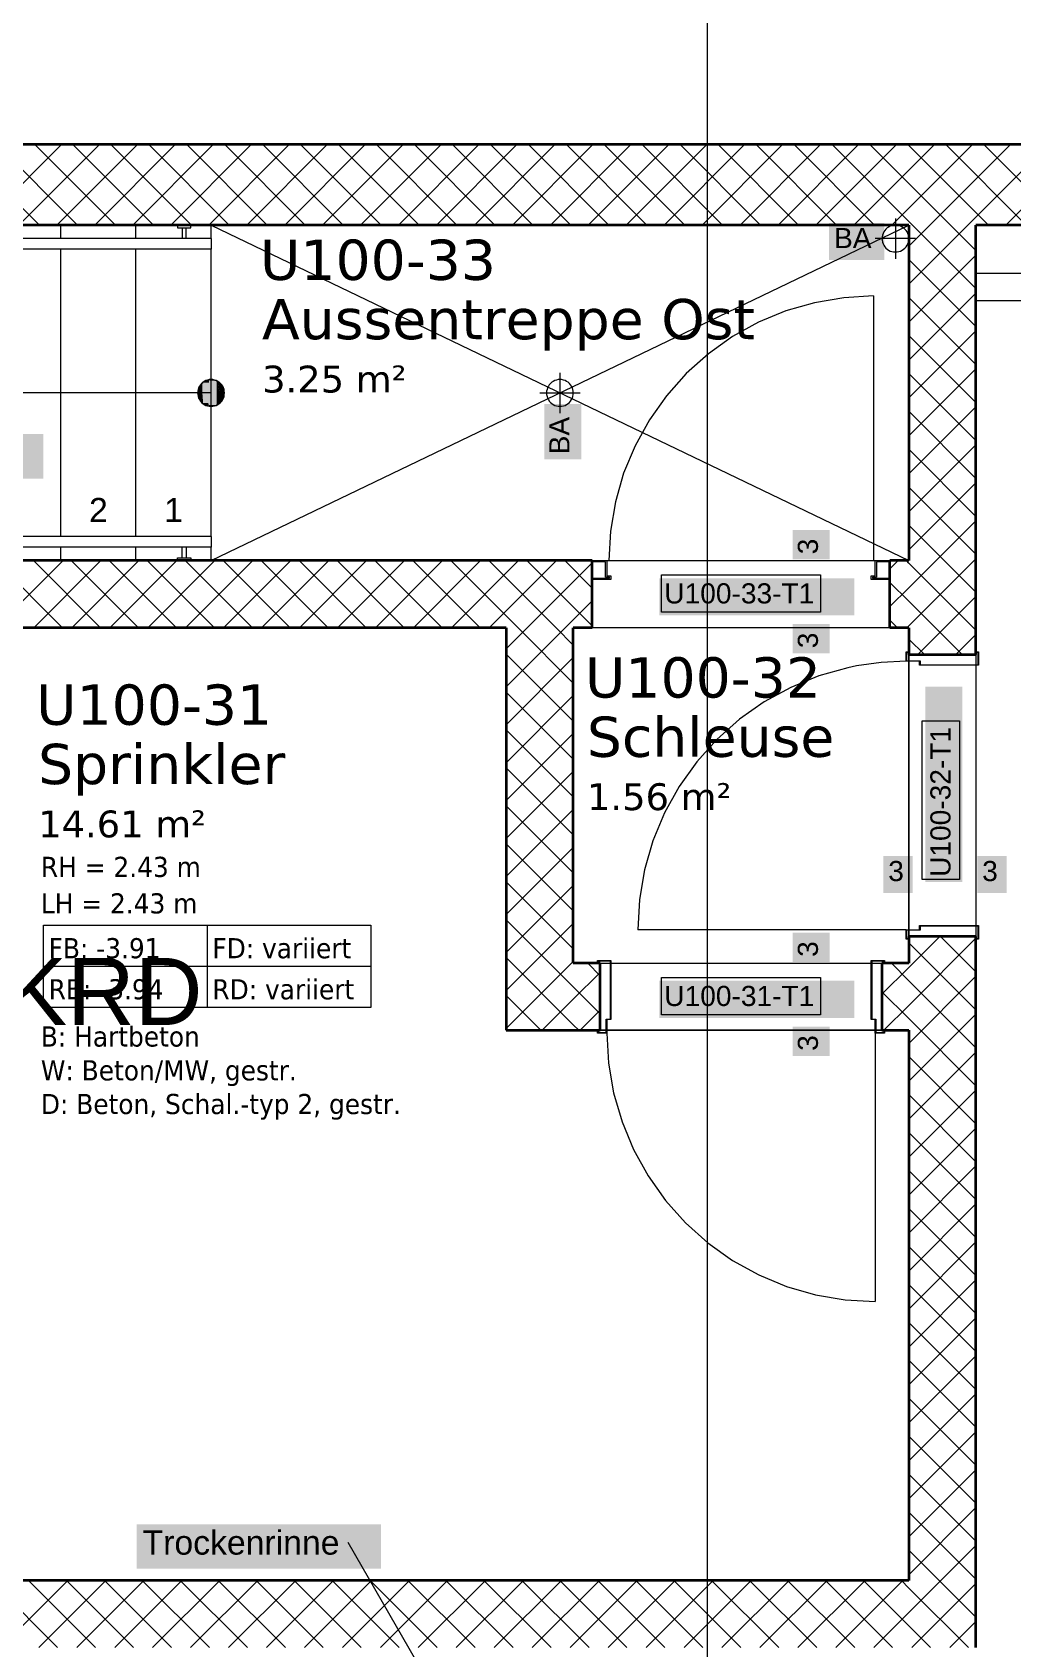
# Model space of a CAD drawing. Extents: x -1067 to 23308, y -6822 to 57810.
# Drawn here: x -655.4 to -582.4, y 338.4 to 458.7 of the extents above; entities that cross this region are included whole.
import ezdxf
from ezdxf.lldxf.tags import DXFTag

# ---------------------------------------------------------------- set-up
doc = ezdxf.new("R2010")
doc.units = 0
doc.layers.get('0').update_dxf_attribs({"lineweight": 13})
for name, color, linetype, lineweight in [('A-____-NOTE-TEXT', 7, 'Continuous', 9), ('A-AREA-____-IDEN', 7, 'Continuous', 5), ('A-DOOR-____-IDEN', 7, 'Continuous', 5), ('A-DOOR-____-OTLN', 7, 'Continuous', 9), ('A-DOOR-FRAM-MCUT', 7, 'Continuous', 9), ('A-DOOR-OPNG-OTLN', 7, 'Continuous', 9), ('A-FLOR-____-OTLN', 7, 'Continuous', 9), ('A-FLOR-HRAL-OTLN', 7, 'Continuous', 9), ('A-WALL-____-MCUT', 7, 'Continuous', 35), ('A-WALL-____-PATT', 7, 'Continuous', 35), ('I-WALL-____-OTLN', 7, 'Continuous', 9), ('S-GRID-____-OTLN', 7, 'Continuous', 5), ('S-STRS-____-IDEN', 7, 'Continuous', 9), ('S-STRS-____-OTLN', 7, 'Continuous', 9), ('Text', 7, 'Continuous', 5)]:
    doc.layers.add(name, color=color, linetype=linetype, lineweight=lineweight)
doc.layers.add('A-DETL-____-OTLN', color=5, linetype='Continuous', lineweight=9, true_color=0x0000ff)
doc.layers.add('EL01_WAN_Leitung_Potentialausgleich', color=1, linetype='fein_strichliert', lineweight=13, true_color=0xff0000)
doc.styles.get("Standard").update_dxf_attribs({"font": 'arial.ttf'})
tags = doc.linetypes.add('_Rasterlinie_', pattern=[0.375, 0.2, -0.05, 0.075, -0.05]).pattern_tags.tags
tags[10:11] = [DXFTag(74, 4), DXFTag(75, 0), DXFTag(340, '0'), DXFTag(46, 1.0), DXFTag(50, 0.0), DXFTag(44, 0.0), DXFTag(45, 0.0)]
tags[8:9] = [DXFTag(74, 4), DXFTag(75, 0), DXFTag(340, '0'), DXFTag(46, 1.0), DXFTag(50, 0.0), DXFTag(44, 0.0), DXFTag(45, 0.0)]
tags[6:7] = [DXFTag(74, 4), DXFTag(75, 0), DXFTag(340, '0'), DXFTag(46, 1.0), DXFTag(50, 0.0), DXFTag(44, 0.0), DXFTag(45, 0.0)]
tags[4:5] = [DXFTag(74, 4), DXFTag(75, 0), DXFTag(340, '0'), DXFTag(46, 1.0), DXFTag(50, 0.0), DXFTag(44, 0.0), DXFTag(45, 0.0)]
tags = doc.linetypes.add('_Verdeckte Linien_', pattern=[0.15, 0.1, -0.05]).pattern_tags.tags
tags[6:7] = [DXFTag(74, 4), DXFTag(75, 0), DXFTag(340, '0'), DXFTag(46, 1.0), DXFTag(50, 0.0), DXFTag(44, 0.0), DXFTag(45, 0.0)]
tags[4:5] = [DXFTag(74, 4), DXFTag(75, 0), DXFTag(340, '0'), DXFTag(46, 1.0), DXFTag(50, 0.0), DXFTag(44, 0.0), DXFTag(45, 0.0)]
tags = doc.linetypes.add('fein_strichliert', pattern=[4, 1, -2, 1]).pattern_tags.tags
tags[8:9] = [DXFTag(74, 4), DXFTag(75, 0), DXFTag(340, '0'), DXFTag(46, 0.0), DXFTag(50, 0.0), DXFTag(44, 0.0), DXFTag(45, 0.0)]
tags[6:7] = [DXFTag(74, 4), DXFTag(75, 0), DXFTag(340, '0'), DXFTag(46, 0.0), DXFTag(50, 0.0), DXFTag(44, 0.0), DXFTag(45, 0.0)]
tags[4:5] = [DXFTag(74, 4), DXFTag(75, 0), DXFTag(340, '0'), DXFTag(46, 0.0), DXFTag(50, 0.0), DXFTag(44, 0.0), DXFTag(45, 0.0)]
tags = doc.linetypes.add('Gestrichelt', pattern=[0.1, 0.05, -0.05]).pattern_tags.tags
tags[6:7] = [DXFTag(74, 4), DXFTag(75, 0), DXFTag(340, '0'), DXFTag(46, 1.0), DXFTag(50, 0.0), DXFTag(44, 0.0), DXFTag(45, 0.0)]
tags[4:5] = [DXFTag(74, 4), DXFTag(75, 0), DXFTag(340, '0'), DXFTag(46, 1.0), DXFTag(50, 0.0), DXFTag(44, 0.0), DXFTag(45, 0.0)]
tags = doc.linetypes.add('Grundrissdarstellung Sturz', pattern=[0.25, 0.15, -0.05, 0, -0.05]).pattern_tags.tags
tags[10:11] = [DXFTag(74, 4), DXFTag(75, 0), DXFTag(340, '0'), DXFTag(46, 1.0), DXFTag(50, 0.0), DXFTag(44, 0.0), DXFTag(45, 0.0)]
tags[8:9] = [DXFTag(74, 4), DXFTag(75, 0), DXFTag(340, '0'), DXFTag(46, 1.0), DXFTag(50, 0.0), DXFTag(44, 0.0), DXFTag(45, 0.0)]
tags[6:7] = [DXFTag(74, 4), DXFTag(75, 0), DXFTag(340, '0'), DXFTag(46, 1.0), DXFTag(50, 0.0), DXFTag(44, 0.0), DXFTag(45, 0.0)]
tags[4:5] = [DXFTag(74, 4), DXFTag(75, 0), DXFTag(340, '0'), DXFTag(46, 1.0), DXFTag(50, 0.0), DXFTag(44, 0.0), DXFTag(45, 0.0)]

# ---------------------------------------------------------------- blocks, each defined once
blk = doc.blocks.new('Referenz-A0UJ2E68XE', base_point=(-1062.18, -175.86))
at = {"layer": 'A-____-NOTE-TEXT', "color": 0, "linetype": 'Continuous', "lineweight": 5, "ltscale": 0.13}
for p, q in [((-591.6, 444.24), (-591.71, 444.17)), ((-591.48, 444.3), (-591.6, 444.24)), ((-591.36, 444.34), (-591.48, 444.3)), ((-591.23, 444.37), (-591.36, 444.34)), ((-591.1, 444.38), (-591.23, 444.37)), ((-591.1, 444.88), (-591.1, 441.88)), ((-590.97, 444.37), (-591.1, 444.38)), ((-590.84, 444.34), (-590.97, 444.37)), ((-590.71, 444.3), (-590.84, 444.34)), ((-590.6, 444.24), (-590.71, 444.3)), ((-590.49, 444.17), (-590.6, 444.24)), ((-589.6, 443.38), (-592.6, 443.38)), ((-592.09, 443.51), (-592.1, 443.38)), ((-592.1, 443.38), (-592.09, 443.25)), ((-592.06, 443.63), (-592.09, 443.51)), ((-592.09, 443.25), (-592.06, 443.12)), ((-592.02, 443.76), (-592.06, 443.63)), ((-592.06, 443.12), (-592.02, 442.99)), ((-591.96, 443.88), (-592.02, 443.76)), ((-592.02, 442.99), (-591.96, 442.88)), ((-591.89, 443.98), (-591.96, 443.88)), ((-591.8, 444.08), (-591.89, 443.98)), ((-591.71, 444.17), (-591.8, 444.08)), ((-590.39, 444.08), (-590.49, 444.17)), ((-590.3, 443.98), (-590.39, 444.08)), ((-590.23, 443.88), (-590.3, 443.98)), ((-590.17, 443.76), (-590.23, 443.88)), ((-590.23, 442.88), (-590.17, 442.99)), ((-590.13, 443.63), (-590.17, 443.76)), ((-590.17, 442.99), (-590.13, 443.12)), ((-590.11, 443.51), (-590.13, 443.63)), ((-590.13, 443.12), (-590.11, 443.25)), ((-590.1, 443.38), (-590.11, 443.51)), ((-590.11, 443.25), (-590.1, 443.38)), ((-591.96, 442.88), (-591.89, 442.77)), ((-591.89, 442.77), (-591.8, 442.67)), ((-591.8, 442.67), (-591.71, 442.58)), ((-591.71, 442.58), (-591.6, 442.51)), ((-591.6, 442.51), (-591.48, 442.45)), ((-591.48, 442.45), (-591.36, 442.41)), ((-591.36, 442.41), (-591.23, 442.38)), ((-591.23, 442.38), (-591.1, 442.38)), ((-591.1, 442.38), (-590.97, 442.38)), ((-590.97, 442.38), (-590.84, 442.41)), ((-590.84, 442.41), (-590.71, 442.45)), ((-590.71, 442.45), (-590.6, 442.51)), ((-590.6, 442.51), (-590.49, 442.58)), ((-590.49, 442.58), (-590.39, 442.67)), ((-590.39, 442.67), (-590.3, 442.77)), ((-590.3, 442.77), (-590.23, 442.88)), ((-616.1, 433.38), (-616.1, 430.38)), ((-617.02, 432.26), (-617.06, 432.13)), ((-616.96, 432.38), (-617.02, 432.26)), ((-616.89, 432.48), (-616.96, 432.38)), ((-616.8, 432.58), (-616.89, 432.48)), ((-616.71, 432.67), (-616.8, 432.58)), ((-616.6, 432.74), (-616.71, 432.67)), ((-616.48, 432.8), (-616.6, 432.74)), ((-616.36, 432.84), (-616.48, 432.8)), ((-616.23, 432.87), (-616.36, 432.84)), ((-616.1, 432.88), (-616.23, 432.87)), ((-615.97, 432.87), (-616.1, 432.88)), ((-615.84, 432.84), (-615.97, 432.87)), ((-615.71, 432.8), (-615.84, 432.84)), ((-615.6, 432.74), (-615.71, 432.8)), ((-615.49, 432.67), (-615.6, 432.74)), ((-615.39, 432.58), (-615.49, 432.67)), ((-615.3, 432.48), (-615.39, 432.58)), ((-615.23, 432.38), (-615.3, 432.48)), ((-615.17, 432.26), (-615.23, 432.38)), ((-615.13, 432.13), (-615.17, 432.26)), ((-617.6, 431.88), (-614.6, 431.88)), ((-617.09, 432.01), (-617.1, 431.88)), ((-617.1, 431.88), (-617.09, 431.75)), ((-617.06, 432.13), (-617.09, 432.01)), ((-617.09, 431.75), (-617.06, 431.62)), ((-617.06, 431.62), (-617.02, 431.49)), ((-617.02, 431.49), (-616.96, 431.38)), ((-616.96, 431.38), (-616.89, 431.27)), ((-616.89, 431.27), (-616.8, 431.17)), ((-616.8, 431.17), (-616.71, 431.08)), ((-616.71, 431.08), (-616.6, 431.01)), ((-616.6, 431.01), (-616.48, 430.95)), ((-616.48, 430.95), (-616.36, 430.91)), ((-615.84, 430.91), (-615.71, 430.95)), ((-615.71, 430.95), (-615.6, 431.01)), ((-615.6, 431.01), (-615.49, 431.08)), ((-615.49, 431.08), (-615.39, 431.17)), ((-615.39, 431.17), (-615.3, 431.27)), ((-615.3, 431.27), (-615.23, 431.38)), ((-615.23, 431.38), (-615.17, 431.49)), ((-615.17, 431.49), (-615.13, 431.62)), ((-615.11, 432.01), (-615.13, 432.13)), ((-615.13, 431.62), (-615.11, 431.75)), ((-615.1, 431.88), (-615.11, 432.01)), ((-615.11, 431.75), (-615.1, 431.88)), ((-616.36, 430.91), (-616.23, 430.88)), ((-616.23, 430.88), (-616.1, 430.88)), ((-616.1, 430.88), (-615.97, 430.88)), ((-615.97, 430.88), (-615.84, 430.91))]:
    blk.add_line(p, q, dxfattribs=at)
at = {"layer": 'A-____-NOTE-TEXT', "color": 7, "linetype": 'Continuous', "lineweight": 5, "ltscale": 0.13, "true_color": 0xffffff}
for points in [[(-596.05, 441.79), (-591.93, 441.79), (-596.05, 444.54)], [(-591.93, 441.79), (-596.05, 444.54), (-591.93, 444.54)], [(-617.27, 426.92), (-614.51, 426.92), (-617.27, 431.04)], [(-614.51, 426.92), (-617.27, 431.04), (-614.51, 431.04)], [(-598.75, 419.47), (-595.99, 419.47), (-598.75, 421.66)], [(-595.99, 419.47), (-598.75, 421.66), (-595.99, 421.66)], [(-598.75, 412.47), (-595.99, 412.47), (-598.75, 414.66)], [(-595.99, 412.47), (-598.75, 414.66), (-595.99, 414.66)], [(-592, 394.62), (-589.81, 394.62), (-592, 397.37)], [(-589.81, 394.62), (-592, 397.37), (-589.81, 397.37)], [(-585, 394.62), (-582.81, 394.62), (-585, 397.37)], [(-582.81, 394.62), (-585, 397.37), (-582.81, 397.37)], [(-598.75, 389.47), (-595.99, 389.47), (-598.75, 391.66)], [(-595.99, 389.47), (-598.75, 391.66), (-595.99, 391.66)], [(-598.75, 382.47), (-595.99, 382.47), (-598.75, 384.66)], [(-595.99, 382.47), (-598.75, 384.66), (-595.99, 384.66)]]:
    blk.add_solid(points, dxfattribs=at)
at = {"layer": 'A-AREA-____-IDEN', "color": 0, "linetype": 'Continuous', "ltscale": 0.13}
for p, q in [((-654.59, 392.21), (-630.19, 392.21)), ((-654.59, 386.09), (-654.59, 392.21)), ((-642.39, 392.21), (-642.39, 386.09)), ((-630.19, 392.21), (-630.19, 386.09)), ((-654.59, 389.15), (-630.19, 389.15)), ((-630.19, 386.09), (-654.59, 386.09))]:
    blk.add_line(p, q, dxfattribs=at)
at = {"layer": 'A-DETL-____-OTLN', "color": 0, "linetype": 'Gestrichelt', "ltscale": 0.13}
blk.add_line((-585.1, 438.76), (-247.3, 438.76), dxfattribs=at)
at = {"layer": 'A-DOOR-____-IDEN', "color": 0, "linetype": 'Continuous', "ltscale": 0.13}
for p, q in [((-608.52, 418.31), (-596.68, 418.31)), ((-608.52, 415.53), (-608.52, 418.31)), ((-596.68, 418.31), (-596.68, 415.53)), ((-596.68, 415.53), (-608.52, 415.53)), ((-589.1, 395.61), (-589.1, 407.45)), ((-589.1, 407.45), (-586.32, 407.45)), ((-586.32, 407.45), (-586.32, 395.61)), ((-586.32, 395.61), (-589.1, 395.61)), ((-608.52, 388.31), (-596.68, 388.31)), ((-608.52, 385.53), (-608.52, 388.31)), ((-596.68, 388.31), (-596.68, 385.53)), ((-596.68, 385.53), (-608.52, 385.53))]:
    blk.add_line(p, q, dxfattribs=at)
at = {"layer": 'A-DOOR-____-IDEN', "color": 7, "linetype": 'Continuous', "ltscale": 0.13, "true_color": 0xffffff}
for points in [[(-608.69, 415.31), (-594.15, 415.31), (-608.69, 418.07)], [(-594.15, 415.31), (-608.69, 418.07), (-594.15, 418.07)], [(-588.86, 395.44), (-586.1, 395.44), (-588.86, 409.98)], [(-586.1, 395.44), (-588.86, 409.98), (-586.1, 409.98)], [(-608.69, 385.31), (-594.15, 385.31), (-608.69, 388.07)], [(-594.15, 385.31), (-608.69, 388.07), (-594.15, 388.07)]]:
    blk.add_solid(points, dxfattribs=at)
at = {"layer": 'A-DOOR-____-OTLN', "color": 0, "linetype": 'Grundrissdarstellung Sturz', "ltscale": 0.13}
for p, q in [((-590.1, 412.38), (-590.1, 394.73)), ((-585.1, 412.38), (-585.1, 394.73)), ((-590.1, 394.73), (-590.1, 392.63)), ((-585.1, 394.73), (-585.1, 392.63)), ((-590.1, 392.63), (-590.1, 391.38)), ((-585.1, 392.63), (-585.1, 391.38)), ((-613.1, 389.38), (-596.1, 389.38)), ((-596.1, 389.38), (-594, 389.38)), ((-594, 389.38), (-592.1, 389.38)), ((-613.1, 384.38), (-596.1, 384.38)), ((-596.1, 384.38), (-594, 384.38)), ((-594, 384.38), (-592.1, 384.38))]:
    blk.add_line(p, q, dxfattribs=at)
at = {"layer": 'A-DOOR-FRAM-MCUT', "color": 0, "linetype": 'Continuous', "ltscale": 0.13}
for p, q in [((-613.7, 419.38), (-612.6, 419.38)), ((-612.7, 419.28), (-613.7, 419.28)), ((-612.7, 418.14), (-612.7, 419.28)), ((-612.6, 419.38), (-612.6, 418.24)), ((-592.6, 419.38), (-591.5, 419.38)), ((-592.6, 418.24), (-592.6, 419.38)), ((-592.5, 419.28), (-592.5, 418.14)), ((-591.5, 419.28), (-592.5, 419.28)), ((-613.7, 418.08), (-612.4, 418.08)), ((-612.3, 417.98), (-613.7, 417.98)), ((-612.4, 418.14), (-612.7, 418.14)), ((-612.6, 418.24), (-612.3, 418.24)), ((-612.4, 418.08), (-612.4, 418.14)), ((-612.3, 418.24), (-612.3, 417.98)), ((-592.9, 418.24), (-592.6, 418.24)), ((-592.9, 417.98), (-592.9, 418.24)), ((-591.5, 417.98), (-592.9, 417.98)), ((-592.8, 418.14), (-592.8, 418.08)), ((-592.5, 418.14), (-592.8, 418.14)), ((-592.8, 418.08), (-591.5, 418.08)), ((-590.3, 412.58), (-590.1, 412.58)), ((-590.3, 411.88), (-590.3, 412.58)), ((-589.3, 411.88), (-590.3, 411.88)), ((-590.26, 412.54), (-590.26, 411.92)), ((-590.1, 412.54), (-590.26, 412.54)), ((-590.26, 411.92), (-589.26, 411.92)), ((-589.3, 411.58), (-589.3, 411.88)), ((-589.26, 411.92), (-589.26, 411.62)), ((-585.1, 412.58), (-584.9, 412.58)), ((-584.94, 412.54), (-585.1, 412.54)), ((-584.94, 411.62), (-584.94, 412.54)), ((-584.9, 412.58), (-584.9, 411.58)), ((-584.9, 411.58), (-589.3, 411.58)), ((-589.26, 411.62), (-584.94, 411.62)), ((-590.3, 391.88), (-589.3, 391.88)), ((-590.3, 391.18), (-590.3, 391.88)), ((-590.26, 391.84), (-590.26, 391.22)), ((-589.26, 391.84), (-590.26, 391.84)), ((-590.26, 391.22), (-590.1, 391.22)), ((-589.3, 392.18), (-584.9, 392.18)), ((-589.3, 391.88), (-589.3, 392.18)), ((-589.26, 392.14), (-589.26, 391.84)), ((-584.94, 392.14), (-589.26, 392.14)), ((-585.1, 391.22), (-584.94, 391.22)), ((-584.94, 391.22), (-584.94, 392.14)), ((-584.9, 392.18), (-584.9, 391.18)), ((-590.1, 391.18), (-590.3, 391.18)), ((-584.9, 391.18), (-585.1, 391.18)), ((-613.3, 389.58), (-612.3, 389.58)), ((-613.3, 389.38), (-613.3, 389.58)), ((-613.26, 389.54), (-613.26, 389.38)), ((-612.34, 389.54), (-613.26, 389.54)), ((-612.34, 385.22), (-612.34, 389.54)), ((-612.3, 389.58), (-612.3, 385.18)), ((-592.9, 389.58), (-591.9, 389.58)), ((-592.9, 385.18), (-592.9, 389.58)), ((-592.86, 389.54), (-592.86, 385.22)), ((-591.94, 389.54), (-592.86, 389.54)), ((-591.94, 389.38), (-591.94, 389.54)), ((-591.9, 389.58), (-591.9, 389.38)), ((-612.64, 385.22), (-612.34, 385.22)), ((-612.64, 384.22), (-612.64, 385.22)), ((-592.86, 385.22), (-592.56, 385.22)), ((-592.56, 385.22), (-592.56, 384.22)), ((-613.3, 384.18), (-613.3, 384.38)), ((-612.6, 384.18), (-613.3, 384.18)), ((-613.26, 384.38), (-613.26, 384.22)), ((-613.26, 384.22), (-612.64, 384.22)), ((-612.6, 385.18), (-612.6, 384.18)), ((-612.3, 385.18), (-612.6, 385.18)), ((-592.6, 385.18), (-592.9, 385.18)), ((-592.6, 384.18), (-592.6, 385.18)), ((-591.9, 384.18), (-592.6, 384.18)), ((-592.56, 384.22), (-591.94, 384.22)), ((-591.94, 384.22), (-591.94, 384.38)), ((-591.9, 384.38), (-591.9, 384.18))]:
    blk.add_line(p, q, dxfattribs=at)
at = {"layer": 'A-DOOR-OPNG-OTLN', "color": 0, "linetype": 'Continuous', "ltscale": 0.13}
for p, q in [((-597.13, 438.6), (-599.25, 437.99)), ((-594.94, 438.97), (-597.13, 438.6)), ((-592.74, 439.1), (-594.94, 438.97)), ((-592.74, 439.1), (-592.74, 419.38)), ((-601.29, 437.14), (-603.23, 436.07)), ((-599.25, 437.99), (-601.29, 437.14)), ((-603.23, 436.07), (-605.03, 434.79)), ((-605.03, 434.79), (-606.68, 433.32)), ((-606.68, 433.32), (-608.15, 431.67)), ((-608.15, 431.67), (-609.43, 429.87)), ((-609.43, 429.87), (-610.5, 427.93)), ((-610.5, 427.93), (-611.35, 425.89)), ((-611.35, 425.89), (-611.96, 423.76)), ((-611.96, 423.76), (-612.33, 421.58)), ((-612.33, 421.58), (-612.46, 419.38)), ((-592.16, 411.79), (-594, 411.53)), ((-590.3, 411.88), (-592.16, 411.79)), ((-596.81, 410.79), (-598.9, 409.93)), ((-594.64, 411.4), (-596.81, 410.79)), ((-594.32, 411.47), (-594.64, 411.4)), ((-594, 411.53), (-594.32, 411.47)), ((-598.9, 409.93), (-600.87, 408.85)), ((-600.87, 408.85), (-602.71, 407.56)), ((-602.71, 407.56), (-604.4, 406.06)), ((-604.4, 406.06), (-605.9, 404.39)), ((-605.9, 404.39), (-607.21, 402.55)), ((-607.21, 402.55), (-608.3, 400.58)), ((-608.3, 400.58), (-609.17, 398.51)), ((-609.17, 398.51), (-609.79, 396.34)), ((-609.79, 396.34), (-610.17, 394.12)), ((-610.17, 394.12), (-610.3, 391.88)), ((-595.5, 391.88), (-610.3, 391.88)), ((-594, 391.88), (-595.5, 391.88)), ((-590.3, 391.88), (-594, 391.88)), ((-612.6, 384.18), (-612.47, 381.94)), ((-592.6, 384.18), (-592.6, 364.18)), ((-612.47, 381.94), (-612.1, 379.73)), ((-612.1, 379.73), (-611.47, 377.57)), ((-611.47, 377.57), (-610.62, 375.5)), ((-610.62, 375.5), (-609.53, 373.54)), ((-609.53, 373.54), (-608.23, 371.71)), ((-608.23, 371.71), (-606.74, 370.03)), ((-606.74, 370.03), (-605.07, 368.54)), ((-605.07, 368.54), (-603.24, 367.24)), ((-603.24, 367.24), (-601.27, 366.16)), ((-601.27, 366.16), (-599.2, 365.3)), ((-599.2, 365.3), (-597.05, 364.68)), ((-597.05, 364.68), (-594.84, 364.3)), ((-594.84, 364.3), (-592.6, 364.18))]:
    blk.add_line(p, q, dxfattribs=at)
at = {"layer": 'A-FLOR-____-OTLN', "color": 0, "linetype": 'Continuous', "ltscale": 0.13}
for p, q in [((-642.1, 419.38), (-590.1, 444.38)), ((-642.1, 444.38), (-590.1, 419.38)), ((-246.7, 444.36), (-585.1, 444.36)), ((-247.3, 440.78), (-585.1, 440.78))]:
    blk.add_line(p, q, dxfattribs=at)
at = {"layer": 'A-FLOR-HRAL-OTLN', "color": 0, "linetype": 'Continuous', "ltscale": 0.13}
for p, q in [((-644.6, 444.38), (-644.6, 444.18)), ((-643.6, 444.18), (-643.6, 444.38)), ((-642.1, 443.38), (-695.58, 443.38)), ((-644.6, 444.18), (-644.1, 444.18)), ((-644.25, 444.18), (-644.25, 443.38)), ((-644.1, 444.18), (-643.6, 444.18)), ((-643.95, 443.38), (-643.95, 444.18)), ((-642.1, 443.38), (-642.1, 442.58)), ((-642.1, 442.58), (-695.36, 442.58)), ((-642.1, 421.18), (-689.63, 421.18)), ((-642.1, 420.38), (-689.42, 420.38)), ((-644.25, 419.58), (-644.25, 420.38)), ((-643.95, 420.38), (-643.95, 419.58)), ((-642.1, 421.18), (-642.1, 420.38)), ((-644.6, 419.38), (-644.6, 419.58)), ((-644.6, 419.58), (-644.1, 419.58)), ((-644.1, 419.58), (-643.6, 419.58)), ((-643.6, 419.58), (-643.6, 419.38))]:
    blk.add_line(p, q, dxfattribs=at)
at = {"layer": 'A-WALL-____-MCUT', "color": 0, "linetype": 'Continuous', "ltscale": 0.35}
for p, q in [((178.3, 450.38), (-831.25, 450.38)), ((-590.1, 444.38), (-674.79, 444.38)), ((-590.1, 444.38), (-590.1, 419.38)), ((-585.1, 412.38), (-585.1, 444.38)), ((-246.7, 444.38), (-585.1, 444.38)), ((-613.7, 419.38), (-674.79, 419.38)), ((-613.7, 414.38), (-613.7, 419.38)), ((-590.1, 419.38), (-591.5, 419.38)), ((-591.5, 414.38), (-591.5, 419.38)), ((-620.1, 414.38), (-685.1, 414.38)), ((-620.1, 414.38), (-620.1, 384.38)), ((-615.1, 389.38), (-615.1, 414.38)), ((-613.7, 414.38), (-615.1, 414.38)), ((-590.1, 414.38), (-591.5, 414.38)), ((-590.1, 414.38), (-590.1, 412.38)), ((-590.1, 412.38), (-585.1, 412.38)), ((-585.1, 391.38), (-590.1, 391.38)), ((-590.1, 391.38), (-590.1, 389.38)), ((-585.1, 338.38), (-585.1, 391.38)), ((-613.1, 389.38), (-615.1, 389.38)), ((-613.1, 384.38), (-613.1, 389.38)), ((-590.1, 389.38), (-592.1, 389.38)), ((-592.1, 389.38), (-592.1, 384.38)), ((-620.1, 384.38), (-613.1, 384.38)), ((-592.1, 384.38), (-590.1, 384.38)), ((-590.1, 384.38), (-590.1, 343.38)), ((-590.1, 343.38), (-685.1, 343.38))]:
    blk.add_line(p, q, dxfattribs=at)
at = {"layer": 'A-WALL-____-PATT', "color": 0, "linetype": 'Continuous', "lineweight": 9, "ltscale": 0.13}
for p, q in [((-654.88, 444.38), (-660.88, 450.38)), ((-659.24, 444.38), (-653.24, 450.38)), ((-652.05, 444.38), (-658.05, 450.38)), ((-656.41, 444.38), (-650.41, 450.38)), ((-649.22, 444.38), (-655.22, 450.38)), ((-653.58, 444.38), (-647.58, 450.38)), ((-646.39, 444.38), (-652.39, 450.38)), ((-650.76, 444.38), (-644.76, 450.38)), ((-643.56, 444.38), (-649.56, 450.38)), ((-647.93, 444.38), (-641.93, 450.38)), ((-640.74, 444.38), (-646.74, 450.38)), ((-645.1, 444.38), (-639.1, 450.38)), ((-637.91, 444.38), (-643.91, 450.38)), ((-642.27, 444.38), (-636.27, 450.38)), ((-635.08, 444.38), (-641.08, 450.38)), ((-639.44, 444.38), (-633.44, 450.38)), ((-632.25, 444.38), (-638.25, 450.38)), ((-636.61, 444.38), (-630.61, 450.38)), ((-629.42, 444.38), (-635.42, 450.38)), ((-633.79, 444.38), (-627.79, 450.38)), ((-626.59, 444.38), (-632.59, 450.38)), ((-630.96, 444.38), (-624.96, 450.38)), ((-623.77, 444.38), (-629.77, 450.38)), ((-628.13, 444.38), (-622.13, 450.38)), ((-620.94, 444.38), (-626.94, 450.38)), ((-625.3, 444.38), (-619.3, 450.38)), ((-618.11, 444.38), (-624.11, 450.38)), ((-622.47, 444.38), (-616.47, 450.38)), ((-615.28, 444.38), (-621.28, 450.38)), ((-619.64, 444.38), (-613.64, 450.38)), ((-612.45, 444.38), (-618.45, 450.38)), ((-616.81, 444.38), (-610.81, 450.38)), ((-609.62, 444.38), (-615.62, 450.38)), ((-613.99, 444.38), (-607.99, 450.38)), ((-606.8, 444.38), (-612.8, 450.38)), ((-611.16, 444.38), (-605.16, 450.38)), ((-603.97, 444.38), (-609.97, 450.38)), ((-608.33, 444.38), (-602.33, 450.38)), ((-601.14, 444.38), (-607.14, 450.38)), ((-605.5, 444.38), (-599.5, 450.38)), ((-598.31, 444.38), (-604.31, 450.38)), ((-602.67, 444.38), (-596.67, 450.38)), ((-595.48, 444.38), (-601.48, 450.38)), ((-599.84, 444.38), (-593.84, 450.38)), ((-592.65, 444.38), (-598.65, 450.38)), ((-597.02, 444.38), (-591.02, 450.38)), ((-589.82, 444.38), (-595.82, 450.38)), ((-594.19, 444.38), (-588.19, 450.38)), ((-587, 444.38), (-593, 450.38)), ((-591.36, 444.38), (-585.36, 450.38)), ((-584.17, 444.38), (-590.17, 450.38)), ((-588.53, 444.38), (-582.53, 450.38)), ((-581.34, 444.38), (-587.34, 450.38)), ((-585.7, 444.38), (-579.7, 450.38)), ((-578.51, 444.38), (-584.51, 450.38)), ((-582.87, 444.38), (-576.87, 450.38)), ((-590.1, 442.81), (-588.53, 444.38)), ((-590.1, 439.98), (-585.7, 444.38)), ((-585.1, 439.65), (-589.82, 444.38)), ((-585.1, 442.48), (-587, 444.38)), ((-590.1, 437.15), (-585.1, 442.15)), ((-585.1, 436.82), (-590.1, 441.82)), ((-590.1, 434.32), (-585.1, 439.32)), ((-585.1, 433.99), (-590.1, 438.99)), ((-590.1, 431.5), (-585.1, 436.5)), ((-585.1, 431.16), (-590.1, 436.16)), ((-590.1, 428.67), (-585.1, 433.67)), ((-585.1, 428.33), (-590.1, 433.33)), ((-590.1, 425.84), (-585.1, 430.84)), ((-585.1, 425.51), (-590.1, 430.51)), ((-590.1, 423.01), (-585.1, 428.01)), ((-585.1, 422.68), (-590.1, 427.68)), ((-590.1, 420.18), (-585.1, 425.18)), ((-585.1, 419.85), (-590.1, 424.85)), ((-590.1, 417.35), (-585.1, 422.35)), ((-585.1, 417.02), (-590.1, 422.02)), ((-653.16, 414.38), (-658.16, 419.38)), ((-658.13, 414.38), (-653.13, 419.38)), ((-650.33, 414.38), (-655.33, 419.38)), ((-655.3, 414.38), (-650.3, 419.38)), ((-647.51, 414.38), (-652.51, 419.38)), ((-652.47, 414.38), (-647.47, 419.38)), ((-644.68, 414.38), (-649.68, 419.38)), ((-649.64, 414.38), (-644.64, 419.38)), ((-641.85, 414.38), (-646.85, 419.38)), ((-646.81, 414.38), (-641.81, 419.38)), ((-639.02, 414.38), (-644.02, 419.38)), ((-643.99, 414.38), (-638.99, 419.38)), ((-636.19, 414.38), (-641.19, 419.38)), ((-641.16, 414.38), (-636.16, 419.38)), ((-633.36, 414.38), (-638.36, 419.38)), ((-638.33, 414.38), (-633.33, 419.38)), ((-630.54, 414.38), (-635.54, 419.38)), ((-635.5, 414.38), (-630.5, 419.38)), ((-627.71, 414.38), (-632.71, 419.38)), ((-632.67, 414.38), (-627.67, 419.38)), ((-624.88, 414.38), (-629.88, 419.38)), ((-629.84, 414.38), (-624.84, 419.38)), ((-622.05, 414.38), (-627.05, 419.38)), ((-627.02, 414.38), (-622.02, 419.38)), ((-619.22, 414.38), (-624.22, 419.38)), ((-624.19, 414.38), (-619.19, 419.38)), ((-616.39, 414.38), (-621.39, 419.38)), ((-621.36, 414.38), (-616.36, 419.38)), ((-613.7, 414.51), (-618.56, 419.38)), ((-618.53, 414.38), (-613.7, 419.21)), ((-613.7, 417.34), (-615.74, 419.38)), ((-591.5, 418.78), (-590.9, 419.38)), ((-590.1, 419.19), (-590.28, 419.38)), ((-590.1, 414.52), (-585.1, 419.52)), ((-585.1, 414.19), (-590.1, 419.19)), ((-590.1, 416.36), (-591.5, 417.76)), ((-591.5, 415.95), (-590.1, 417.35)), ((-589.42, 412.38), (-585.1, 416.7)), ((-615.7, 414.38), (-613.7, 416.38)), ((-586.11, 412.38), (-590.1, 416.36)), ((-620.1, 412.81), (-618.53, 414.38)), ((-620.1, 409.98), (-615.7, 414.38)), ((-615.1, 410.25), (-619.22, 414.38)), ((-615.1, 413.08), (-616.39, 414.38)), ((-590.94, 414.38), (-591.5, 414.94)), ((-590.25, 414.38), (-590.1, 414.52)), ((-588.94, 412.38), (-590.1, 413.54)), ((-586.59, 412.38), (-585.1, 413.87)), ((-615.1, 407.42), (-620.1, 412.42)), ((-620.1, 407.15), (-615.1, 412.15)), ((-615.1, 404.59), (-620.1, 409.59)), ((-620.1, 404.32), (-615.1, 409.32)), ((-615.1, 401.77), (-620.1, 406.77)), ((-620.1, 401.5), (-615.1, 406.5)), ((-615.1, 398.94), (-620.1, 403.94)), ((-620.1, 398.67), (-615.1, 403.67)), ((-615.1, 396.11), (-620.1, 401.11)), ((-620.1, 395.84), (-615.1, 400.84)), ((-615.1, 393.28), (-620.1, 398.28)), ((-620.1, 393.01), (-615.1, 398.01)), ((-615.1, 390.45), (-620.1, 395.45)), ((-620.1, 390.18), (-615.1, 395.18)), ((-615.1, 387.62), (-620.1, 392.62)), ((-620.1, 387.35), (-615.1, 392.35)), ((-590.1, 389.07), (-587.79, 391.38)), ((-590.1, 386.24), (-585.1, 391.24)), ((-585.1, 388.74), (-587.74, 391.38)), ((-585.1, 385.91), (-590.1, 390.91)), ((-615.1, 384.8), (-620.1, 389.8)), ((-620.1, 384.52), (-615.1, 389.52)), ((-613.1, 388.45), (-614.02, 389.38)), ((-592.1, 387.07), (-590.1, 389.07)), ((-590.1, 388.08), (-591.39, 389.38)), ((-615.1, 386.7), (-613.1, 388.7)), ((-613.1, 385.62), (-615.1, 387.62)), ((-590.1, 383.41), (-585.1, 388.41)), ((-585.1, 383.08), (-590.1, 388.08)), ((-617.51, 384.38), (-620.1, 386.97)), ((-617.42, 384.38), (-615.1, 386.7)), ((-590.1, 385.25), (-592.1, 387.25)), ((-614.59, 384.38), (-613.1, 385.87)), ((-591.96, 384.38), (-590.1, 386.24)), ((-590.1, 380.58), (-585.1, 385.58)), ((-585.1, 380.25), (-590.1, 385.25)), ((-614.68, 384.38), (-615.1, 384.8)), ((-592.05, 384.38), (-592.1, 384.42)), ((-590.1, 377.76), (-585.1, 382.76)), ((-585.1, 377.42), (-590.1, 382.42)), ((-590.1, 374.93), (-585.1, 379.93)), ((-585.1, 374.59), (-590.1, 379.59)), ((-590.1, 372.1), (-585.1, 377.1)), ((-585.1, 371.77), (-590.1, 376.77)), ((-590.1, 369.27), (-585.1, 374.27)), ((-585.1, 368.94), (-590.1, 373.94)), ((-590.1, 366.44), (-585.1, 371.44)), ((-585.1, 366.11), (-590.1, 371.11)), ((-590.1, 363.61), (-585.1, 368.61)), ((-585.1, 363.28), (-590.1, 368.28)), ((-590.1, 360.78), (-585.1, 365.78)), ((-585.1, 360.45), (-590.1, 365.45)), ((-590.1, 357.96), (-585.1, 362.96)), ((-585.1, 357.62), (-590.1, 362.62)), ((-590.1, 355.13), (-585.1, 360.13)), ((-585.1, 354.8), (-590.1, 359.8)), ((-590.1, 352.3), (-585.1, 357.3)), ((-585.1, 351.97), (-590.1, 356.97)), ((-590.1, 349.47), (-585.1, 354.47)), ((-585.1, 349.14), (-590.1, 354.14)), ((-590.1, 346.64), (-585.1, 351.64)), ((-585.1, 346.31), (-590.1, 351.31)), ((-590.1, 343.81), (-585.1, 348.81)), ((-585.1, 343.48), (-590.1, 348.48)), ((-590.1, 340.99), (-585.1, 345.99)), ((-585.1, 340.65), (-590.1, 345.65)), ((-653.53, 338.38), (-658.53, 343.38)), ((-657.76, 338.38), (-652.76, 343.38)), ((-650.7, 338.38), (-655.7, 343.38)), ((-654.93, 338.38), (-649.93, 343.38)), ((-647.87, 338.38), (-652.87, 343.38)), ((-652.1, 338.38), (-647.1, 343.38)), ((-645.05, 338.38), (-650.05, 343.38)), ((-649.28, 338.38), (-644.28, 343.38)), ((-642.22, 338.38), (-647.22, 343.38)), ((-646.45, 338.38), (-641.45, 343.38)), ((-639.39, 338.38), (-644.39, 343.38)), ((-643.62, 338.38), (-638.62, 343.38)), ((-636.56, 338.38), (-641.56, 343.38)), ((-640.79, 338.38), (-635.79, 343.38)), ((-633.73, 338.38), (-638.73, 343.38)), ((-637.96, 338.38), (-632.96, 343.38)), ((-630.9, 338.38), (-635.9, 343.38)), ((-635.13, 338.38), (-630.13, 343.38)), ((-628.07, 338.38), (-633.07, 343.38)), ((-632.3, 338.38), (-627.3, 343.38)), ((-625.25, 338.38), (-630.25, 343.38)), ((-629.48, 338.38), (-624.48, 343.38)), ((-622.42, 338.38), (-627.42, 343.38)), ((-626.65, 338.38), (-621.65, 343.38)), ((-619.59, 338.38), (-624.59, 343.38)), ((-623.82, 338.38), (-618.82, 343.38)), ((-616.76, 338.38), (-621.76, 343.38)), ((-620.99, 338.38), (-615.99, 343.38)), ((-613.93, 338.38), (-618.93, 343.38)), ((-618.16, 338.38), (-613.16, 343.38)), ((-611.1, 338.38), (-616.1, 343.38)), ((-615.33, 338.38), (-610.33, 343.38)), ((-608.28, 338.38), (-613.28, 343.38)), ((-612.51, 338.38), (-607.51, 343.38)), ((-605.45, 338.38), (-610.45, 343.38)), ((-609.68, 338.38), (-604.68, 343.38)), ((-602.62, 338.38), (-607.62, 343.38)), ((-606.85, 338.38), (-601.85, 343.38)), ((-599.79, 338.38), (-604.79, 343.38)), ((-604.02, 338.38), (-599.02, 343.38)), ((-596.96, 338.38), (-601.96, 343.38)), ((-601.19, 338.38), (-596.19, 343.38)), ((-594.13, 338.38), (-599.13, 343.38)), ((-598.36, 338.38), (-593.36, 343.38)), ((-591.31, 338.38), (-596.31, 343.38)), ((-595.54, 338.38), (-590.54, 343.38)), ((-590.1, 340), (-593.48, 343.38)), ((-590.1, 342.82), (-590.65, 343.38)), ((-589.88, 338.38), (-585.1, 343.16)), ((-585.65, 338.38), (-590.1, 342.82)), ((-592.71, 338.38), (-590.1, 340.99)), ((-588.48, 338.38), (-590.1, 340)), ((-587.05, 338.38), (-585.1, 340.33))]:
    blk.add_line(p, q, dxfattribs=at)
at = {"layer": 'I-WALL-____-OTLN', "color": 0, "linetype": 'Continuous', "ltscale": 0.13}
for p, q in [((-612.6, 419.38), (-592.6, 419.38)), ((-591.5, 414.38), (-613.7, 414.38)), ((-590.1, 411.92), (-590.1, 412.38)), ((-590.1, 391.88), (-590.1, 411.88)), ((-585.1, 412.38), (-585.1, 411.62)), ((-585.1, 411.58), (-585.1, 392.17)), ((-590.1, 391.38), (-590.1, 391.84)), ((-585.1, 392.14), (-585.1, 391.38)), ((-613.1, 389.38), (-612.34, 389.38)), ((-612.3, 389.38), (-592.9, 389.38)), ((-592.86, 389.38), (-592.1, 389.38)), ((-612.64, 384.38), (-613.1, 384.38)), ((-592.6, 384.38), (-612.6, 384.38)), ((-592.1, 384.38), (-592.56, 384.38))]:
    blk.add_line(p, q, dxfattribs=at)
at = {"layer": 'S-GRID-____-OTLN', "color": 0, "linetype": '_Rasterlinie_', "ltscale": 0.13}
blk.add_line((-605.1, -172.39), (-605.1, 546.38), dxfattribs=at)
at = {"layer": 'S-STRS-____-IDEN', "color": 7, "linetype": 'Continuous', "lineweight": 5, "ltscale": 0.13, "true_color": 0xffffff}
for points in [[(-674.99, 425.5), (-654.59, 425.5), (-674.99, 428.81)], [(-654.59, 425.5), (-674.99, 428.81), (-654.59, 428.81)], [(-674.99, 428.81), (-654.59, 428.81), (-674.99, 428.81)]]:
    blk.add_solid(points, dxfattribs=at)
at = {"layer": 'S-STRS-____-OTLN', "color": 0, "linetype": '_Verdeckte Linien_', "ltscale": 0.13}
for p, q in [((-653.3, 443.38), (-653.3, 444.38)), ((-647.7, 443.38), (-647.7, 444.38)), ((-642.1, 443.38), (-642.1, 444.38)), ((-653.3, 421.18), (-653.3, 442.58)), ((-647.7, 421.18), (-647.7, 442.58)), ((-642.1, 421.18), (-642.1, 442.58)), ((-653.3, 419.38), (-653.3, 420.38)), ((-647.7, 419.38), (-647.7, 420.38)), ((-642.1, 419.38), (-642.1, 420.38))]:
    blk.add_line(p, q, dxfattribs=at)
at = {"layer": 'S-STRS-____-OTLN', "color": 0, "linetype": 'Continuous', "ltscale": 0.13}
for p, q in [((-653.3, 443.38), (-653.3, 444.38)), ((-647.7, 443.38), (-647.7, 444.38)), ((-642.1, 443.38), (-642.1, 444.38)), ((-653.3, 421.18), (-653.3, 442.58)), ((-647.7, 421.18), (-647.7, 442.58)), ((-642.1, 421.18), (-642.1, 442.58)), ((-642.75, 432.63), (-643.06, 432.16)), ((-643.02, 432.26), (-643.06, 432.13)), ((-643.06, 432.16), (-643.06, 431.59)), ((-642.96, 432.38), (-643.02, 432.26)), ((-642.89, 432.48), (-642.96, 432.38)), ((-642.8, 432.58), (-642.89, 432.48)), ((-642.71, 432.67), (-642.8, 432.58)), ((-642.24, 432.87), (-642.75, 432.63)), ((-642.6, 432.74), (-642.71, 432.67)), ((-642.48, 432.8), (-642.6, 432.74)), ((-642.36, 432.84), (-642.48, 432.8)), ((-642.23, 432.87), (-642.36, 432.84)), ((-641.68, 432.79), (-642.24, 432.87)), ((-642.1, 432.88), (-642.23, 432.87)), ((-641.97, 432.87), (-642.1, 432.88)), ((-641.84, 432.84), (-641.97, 432.87)), ((-641.71, 432.8), (-641.84, 432.84)), ((-641.6, 432.74), (-641.71, 432.8)), ((-641.26, 432.42), (-641.68, 432.79)), ((-641.49, 432.67), (-641.6, 432.74)), ((-641.39, 432.58), (-641.49, 432.67)), ((-641.3, 432.48), (-641.39, 432.58)), ((-641.23, 432.38), (-641.3, 432.48)), ((-641.1, 431.88), (-641.26, 432.42)), ((-641.17, 432.26), (-641.23, 432.38)), ((-641.13, 432.13), (-641.17, 432.26)), ((-653.3, 431.88), (-658.9, 431.88)), ((-647.7, 431.88), (-653.3, 431.88)), ((-642.1, 431.88), (-647.7, 431.88)), ((-643.09, 432.01), (-643.1, 431.88)), ((-643.1, 431.88), (-643.09, 431.75)), ((-643.06, 432.13), (-643.09, 432.01)), ((-643.09, 431.75), (-643.06, 431.62)), ((-643.06, 431.62), (-643.02, 431.49)), ((-643.06, 431.59), (-642.75, 431.12)), ((-643.02, 431.49), (-642.96, 431.38)), ((-642.96, 431.38), (-642.89, 431.27)), ((-642.89, 431.27), (-642.8, 431.17)), ((-642.8, 431.17), (-642.71, 431.08)), ((-642.75, 431.12), (-642.24, 430.89)), ((-642.71, 431.08), (-642.6, 431.01)), ((-642.6, 431.01), (-642.48, 430.95)), ((-642.48, 430.95), (-642.36, 430.91)), ((-642.24, 430.89), (-641.68, 430.97)), ((-641.84, 430.91), (-641.71, 430.95)), ((-641.71, 430.95), (-641.6, 431.01)), ((-641.68, 430.97), (-641.26, 431.34)), ((-641.6, 431.01), (-641.49, 431.08)), ((-641.49, 431.08), (-641.39, 431.17)), ((-641.39, 431.17), (-641.3, 431.27)), ((-641.3, 431.27), (-641.23, 431.38)), ((-641.26, 431.34), (-641.1, 431.88)), ((-641.23, 431.38), (-641.17, 431.49)), ((-641.17, 431.49), (-641.13, 431.62)), ((-641.11, 432.01), (-641.13, 432.13)), ((-641.13, 431.62), (-641.11, 431.75)), ((-641.1, 431.88), (-641.11, 432.01)), ((-641.11, 431.75), (-641.1, 431.88)), ((-642.36, 430.91), (-642.23, 430.88)), ((-642.23, 430.88), (-642.1, 430.88)), ((-642.1, 430.88), (-641.97, 430.88)), ((-641.97, 430.88), (-641.84, 430.91)), ((-653.3, 419.38), (-653.3, 420.38)), ((-647.7, 419.38), (-647.7, 420.38)), ((-642.1, 419.38), (-642.1, 420.38))]:
    blk.add_line(p, q, dxfattribs=at)
for points in [[(-643.05, 432.03), (-643.08, 432.03), (-643.05, 432.18)], [(-642.75, 432.16), (-643.06, 432.16), (-642.75, 432.63)], [(-642.89, 431.59), (-643.06, 431.59), (-643.06, 432.16)], [(-642.75, 431.12), (-642.75, 432.16), (-643.06, 432.16)], [(-642.99, 432.18), (-643.05, 432.18), (-642.99, 432.33)], [(-643, 431.57), (-643.05, 431.57), (-643.05, 432.18)], [(-642.99, 431.42), (-642.99, 432.18), (-643.05, 432.18)], [(-642.91, 432.33), (-642.99, 432.33), (-642.91, 432.46)], [(-642.92, 431.42), (-642.99, 431.42), (-642.99, 432.33)], [(-642.91, 431.29), (-642.91, 432.33), (-642.99, 432.33)], [(-642.8, 432.46), (-642.91, 432.46), (-642.8, 432.58)], [(-642.81, 431.29), (-642.91, 431.29), (-642.91, 432.46)], [(-642.8, 431.17), (-642.8, 432.46), (-642.91, 432.46)], [(-642.68, 432.58), (-642.8, 432.58), (-642.68, 432.68)], [(-642.69, 431.17), (-642.8, 431.17), (-642.8, 432.58)], [(-642.68, 431.07), (-642.68, 432.58), (-642.8, 432.58)], [(-642.24, 432.63), (-642.75, 432.63), (-642.24, 432.87)], [(-642.31, 431.12), (-642.75, 431.12), (-642.75, 432.63)], [(-642.24, 430.89), (-642.24, 432.63), (-642.75, 432.63)], [(-642.55, 432.68), (-642.68, 432.68), (-642.55, 432.77)], [(-642.56, 431.07), (-642.68, 431.07), (-642.68, 432.68)], [(-642.55, 430.98), (-642.55, 432.68), (-642.68, 432.68)], [(-642.41, 432.77), (-642.55, 432.77), (-642.41, 432.83)], [(-642.41, 430.98), (-642.55, 430.98), (-642.55, 432.77)], [(-642.41, 430.92), (-642.41, 432.77), (-642.55, 432.77)], [(-642.25, 432.83), (-642.41, 432.83), (-642.25, 432.86)], [(-642.26, 430.92), (-642.41, 430.92), (-642.41, 432.83)], [(-642.25, 430.89), (-642.25, 432.83), (-642.41, 432.83)], [(-642.1, 432.86), (-642.25, 432.86), (-642.1, 432.88)], [(-642.1, 430.89), (-642.25, 430.89), (-642.25, 432.86)], [(-642.1, 430.88), (-642.1, 432.86), (-642.25, 432.86)], [(-641.68, 430.97), (-642.24, 430.97), (-642.24, 432.87)], [(-641.68, 432.79), (-642.22, 432.79), (-642.24, 432.87)], [(-641.68, 430.97), (-641.68, 432.79), (-642.22, 432.79)], [(-641.94, 430.89), (-642.1, 430.89), (-642.1, 432.88)], [(-641.94, 432.86), (-642.1, 432.86), (-642.1, 432.88)], [(-641.94, 430.89), (-641.94, 432.86), (-642.1, 432.86)], [(-641.79, 430.92), (-641.94, 430.92), (-641.94, 432.86)], [(-641.79, 432.83), (-641.94, 432.83), (-641.94, 432.86)], [(-641.79, 430.92), (-641.79, 432.83), (-641.94, 432.83)], [(-641.64, 430.98), (-641.79, 430.98), (-641.79, 432.83)], [(-641.64, 432.77), (-641.78, 432.77), (-641.79, 432.83)], [(-641.64, 430.98), (-641.64, 432.77), (-641.78, 432.77)], [(-641.26, 431.34), (-641.68, 431.34), (-641.68, 432.79)], [(-641.26, 432.42), (-641.57, 432.42), (-641.68, 432.79)], [(-641.51, 431.07), (-641.64, 431.07), (-641.64, 432.77)], [(-641.51, 432.68), (-641.64, 432.68), (-641.64, 432.77)], [(-641.51, 431.07), (-641.51, 432.68), (-641.64, 432.68)], [(-641.26, 431.34), (-641.26, 432.42), (-641.57, 432.42)], [(-641.39, 431.17), (-641.51, 431.17), (-641.51, 432.68)], [(-641.39, 432.58), (-641.5, 432.58), (-641.51, 432.68)], [(-641.39, 431.17), (-641.39, 432.58), (-641.5, 432.58)], [(-641.29, 431.29), (-641.39, 431.29), (-641.39, 432.58)], [(-641.29, 432.46), (-641.38, 432.46), (-641.39, 432.58)], [(-641.29, 431.29), (-641.29, 432.46), (-641.38, 432.46)], [(-641.21, 431.42), (-641.29, 431.42), (-641.29, 432.46)], [(-641.21, 432.33), (-641.28, 432.33), (-641.29, 432.46)], [(-641.21, 431.42), (-641.21, 432.33), (-641.28, 432.33)], [(-641.1, 431.88), (-641.26, 431.88), (-641.26, 432.42)], [(-641.15, 431.57), (-641.21, 431.57), (-641.21, 432.33)], [(-641.15, 432.18), (-641.19, 432.18), (-641.21, 432.33)], [(-641.15, 431.57), (-641.15, 432.18), (-641.19, 432.18)], [(-641.11, 431.72), (-641.15, 431.72), (-641.15, 432.18)], [(-641.11, 432.03), (-641.13, 432.03), (-641.15, 432.18)], [(-643.08, 431.88), (-643.1, 431.88), (-643.08, 432.03)], [(-643.08, 431.72), (-643.08, 431.88), (-643.1, 431.88)], [(-643.06, 431.72), (-643.08, 431.72), (-643.08, 432.03)], [(-643.05, 431.57), (-643.05, 432.03), (-643.08, 432.03)], [(-643.05, 431.57), (-643.06, 431.72), (-643.08, 431.72)], [(-642.75, 431.12), (-642.89, 431.59), (-643.06, 431.59)], [(-642.99, 431.42), (-643, 431.57), (-643.05, 431.57)], [(-642.91, 431.29), (-642.92, 431.42), (-642.99, 431.42)], [(-642.8, 431.17), (-642.81, 431.29), (-642.91, 431.29)], [(-642.68, 431.07), (-642.69, 431.17), (-642.8, 431.17)], [(-642.24, 430.89), (-642.31, 431.12), (-642.75, 431.12)], [(-642.55, 430.98), (-642.56, 431.07), (-642.68, 431.07)], [(-642.41, 430.92), (-642.41, 430.98), (-642.55, 430.98)], [(-642.24, 430.89), (-641.68, 430.97), (-642.24, 430.97)], [(-641.79, 430.92), (-641.64, 430.98), (-641.79, 430.98)], [(-641.68, 430.97), (-641.26, 431.34), (-641.68, 431.34)], [(-641.64, 430.98), (-641.51, 431.07), (-641.64, 431.07)], [(-641.51, 431.07), (-641.39, 431.17), (-641.51, 431.17)], [(-641.39, 431.17), (-641.29, 431.29), (-641.39, 431.29)], [(-641.29, 431.29), (-641.21, 431.42), (-641.29, 431.42)], [(-641.26, 431.34), (-641.1, 431.88), (-641.26, 431.88)], [(-641.21, 431.42), (-641.15, 431.57), (-641.21, 431.57)], [(-641.15, 431.57), (-641.11, 431.72), (-641.15, 431.72)], [(-641.11, 431.72), (-641.11, 432.03), (-641.13, 432.03)], [(-641.1, 431.88), (-641.11, 431.88), (-641.11, 432.03)], [(-641.11, 431.72), (-641.1, 431.88), (-641.11, 431.88)], [(-642.25, 430.89), (-642.26, 430.92), (-642.41, 430.92)], [(-642.1, 430.88), (-642.1, 430.89), (-642.25, 430.89)], [(-642.1, 430.88), (-641.94, 430.89), (-642.1, 430.89)], [(-641.94, 430.89), (-641.79, 430.92), (-641.94, 430.92)]]:
    blk.add_solid(points, dxfattribs=at)
at = {"layer": 'Text', "color": 0, "linetype": 'Continuous', "ltscale": 0.13}
blk.add_line((-626.76, 337.33), (-631.89, 346.21), dxfattribs=at)
at = {"layer": 'Text', "color": 7, "linetype": 'Continuous', "ltscale": 0.13, "true_color": 0xffffff}
for points in [[(-629.43, 344.26), (-647.65, 344.26), (-629.43, 347.56)], [(-647.65, 344.26), (-629.43, 347.56), (-647.65, 347.56)], [(-629.43, 347.56), (-647.65, 347.56), (-647.65, 347.56)], [(-629.43, 344.26), (-629.43, 344.26), (-647.65, 344.26)]]:
    blk.add_solid(points, dxfattribs=at)
at = {"layer": 'A-____-NOTE-TEXT', "color": 0, "linetype": 'Continuous', "lineweight": 5, "ltscale": 0.13, "char_height": 1.5, "attachment_point": 1}
for s, insert in [('{\\fArial;BA}', (-595.67, 444.17)), ('{\\fArial;3}', (-591.63, 397)), ('{\\fArial;3}', (-584.63, 397))]:
    blk.add_mtext(s, dxfattribs=dict(at, insert=insert))
at = {"layer": 'A-____-NOTE-TEXT', "color": 0, "linetype": 'Continuous', "lineweight": 5, "ltscale": 0.13, "char_height": 1.5, "attachment_point": 1, "rotation": 90}
for s, insert in [('{\\fArial;BA}', (-616.89, 427.3)), ('{\\fArial;3}', (-598.37, 419.85)), ('{\\fArial;3}', (-598.37, 412.85)), ('{\\fArial;3}', (-598.37, 389.85)), ('{\\fArial;3}', (-598.37, 382.85))]:
    blk.add_mtext(s, dxfattribs=dict(at, insert=insert))
at = {"layer": 'A-AREA-____-IDEN', "color": 0, "linetype": 'Continuous', "ltscale": 0.13, "attachment_point": 1}
for s, insert, char_height in [('{\\fVerdana;U100-33}', (-638.45, 443.3), 3), ('{\\fVerdana;Aussentreppe Ost}', (-638.3, 438.88), 3), ('{\\fVerdana;3.25 m²}', (-638.29, 433.91), 2), ('{\\fVerdana;U100-32}', (-614.23, 412.18), 3), ('{\\fVerdana;U100-31}', (-655.13, 410.15), 3), ('{\\fVerdana;Schleuse}', (-614.09, 407.76), 3), ('{\\fVerdana;Sprinkler}', (-654.99, 405.73), 3), ('{\\fVerdana;1.56 m²}', (-614.08, 402.79), 2), ('{\\fVerdana;14.61 m²}', (-654.98, 400.76), 2), ('{\\W0.9;\\fVerdana;RH = 2.43 m}', (-654.78, 397.31), 1.5), ('{\\W0.9;\\fVerdana;LH = 2.43 m}', (-654.78, 394.59), 1.5), ('{\\W0.9;\\fVerdana;FB: -3.91}', (-654.2, 391.25), 1.5), ('{\\W0.9;\\fVerdana;FD: variiert}', (-642, 391.25), 1.5), ('{\\W0.9;\\fVerdana;RB: -3.94}', (-654.2, 388.19), 1.5), ('{\\W0.9;\\fVerdana;RD: variiert}', (-642, 388.19), 1.5), ('{\\W0.9;\\fVerdana;B: Hartbeton}', (-654.78, 384.67), 1.5), ('{\\W0.9;\\fVerdana;W: Beton/MW, gestr.}', (-654.78, 382.15), 1.5), ('{\\W0.9;\\fVerdana;D: Beton, Schal.-typ 2, gestr.}', (-654.78, 379.64), 1.5)]:
    blk.add_mtext(s, dxfattribs=dict(at, insert=insert, char_height=char_height))
at = {"layer": 'A-DOOR-____-IDEN', "color": 0, "linetype": 'Continuous', "ltscale": 0.13, "char_height": 1.5, "attachment_point": 1}
for s, insert in [('{\\fArial;U100-33-T1}', (-608.32, 417.69)), ('{\\fArial;U100-31-T1}', (-608.32, 387.69))]:
    blk.add_mtext(s, dxfattribs=dict(at, insert=insert))
at = {"layer": 'A-DOOR-____-IDEN', "color": 0, "linetype": 'Continuous', "ltscale": 0.13, "insert": (-588.49, 395.81), "char_height": 1.5, "attachment_point": 1, "rotation": 90}
blk.add_mtext('{\\fArial;U100-32-T1}', dxfattribs=at)
at = {"layer": 'S-STRS-____-OTLN', "color": 0, "linetype": 'Continuous', "ltscale": 0.13, "char_height": 1.8, "attachment_point": 1}
for s, insert in [('{\\fArial;2}', (-651.19, 424.05)), ('{\\fArial;1}', (-645.59, 424.05))]:
    blk.add_mtext(s, dxfattribs=dict(at, insert=insert))
at = {"layer": 'Text', "color": 0, "linetype": 'Continuous', "ltscale": 0.13, "insert": (-647.2, 347.11), "char_height": 1.8, "attachment_point": 1}
blk.add_mtext('{\\fArial;Trockenrinne}', dxfattribs=at)
blk = doc.blocks.new('Bauteilbeschriftung-A0UJ2E8WXE', base_point=(-682.32, 384.78))
at = {"color": 0, "linetype": 'ByBlock', "lineweight": -2, "ltscale": 0.13, "insert": (-682.32, 389.78), "char_height": 5, "attachment_point": 1}
blk.add_mtext('{\\fArial;25cm MKRD}', dxfattribs=at)

msp = doc.modelspace()

# ---------------------------------------------------------------- block references
at = {"color": 9, "lineweight": 25, "ltscale": 0.25, "true_color": 0xc0c0c0}
msp.add_blockref('Referenz-A0UJ2E68XE', (-1062.18, -175.86), dxfattribs=at)
at = {"layer": 'EL01_WAN_Leitung_Potentialausgleich', "linetype": 'ByBlock', "ltscale": 0.13}
msp.add_blockref('Bauteilbeschriftung-A0UJ2E8WXE', (-682.32, 384.78), dxfattribs=at)

doc.saveas('drawing.dxf')
